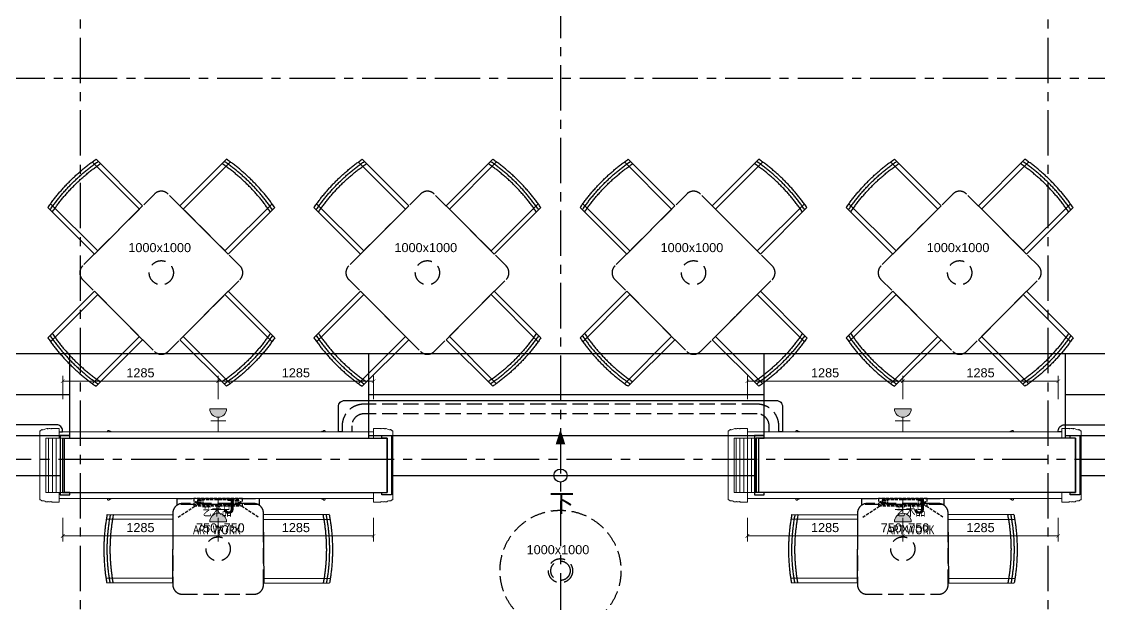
# Model space of a CAD drawing. Header units: millimetres. Extents: x -6033 to 120673, y -4970 to 90533.
# Drawn here: x 52895 to 61806, y 65014 to 69833 of the extents above; entities that cross this region are included whole.
import ezdxf

# ---------------------------------------------------------------- set-up
doc = ezdxf.new("R2010")
doc.units = ezdxf.units.MM
for name, pattern in [('I-AR$0$CENTER', [2, 1.25, -0.25, 0.25, -0.25]), ('I-PLAN$0$ACAD_ISO02W100', [15, 12, -3]), ('I-PLAN$0$CENTER', [2, 1.25, -0.25, 0.25, -0.25]), ('I-PLAN$0$DASH', [0.35, 0.25, -0.1]), ('I-PLAN$0$DASHED', [19.05, 12.7, -6.35]), ('I-PLAN$0$HIDDEN2', [0.1875, 0.125, -0.0625])]:
    doc.linetypes.add(name, pattern=pattern)
doc.layers.get('DefPoints').update_dxf_attribs({"color": 250})
for name, color, linetype, lineweight in [('_ACM-A-ANNO-DIMS', 2, 'Continuous', 18), ('_ACM-A-ANNO-IDEN', 7, 'Continuous', 5), ('_ACM-A-ANNO-TEXT', 7, 'Continuous', 5), ('I-AR$0$GZET_COL_GRID_1-200_轴线', 8, 'I-AR$0$CENTER', 25), ('I-AR$0$I-SCOPE', 252, 'Continuous', 35), ('I-PLAN$0$_ACM-A-WALL-HACH', 251, 'Continuous', 9), ('I-PLAN$0$I-PL-WALL-FHINISH', 73, 'Continuous', 13), ('I-PLAN$0$I-WALL', 6, 'Continuous', 13)]:
    doc.layers.add(name, color=color, linetype=linetype, lineweight=lineweight)
for name, color, linetype in [('I-AR$0$D-BASE-WALL', 4, 'Continuous'), ('I-AR$0$I-stairs', 2, 'Continuous'), ('I-AR$0$I—平面—装饰面层线', 4, 'Continuous'), ('I-PLAN$0$0-建-楼梯', 1, 'Continuous'), ('I-PLAN$0$A-stairs', 2, 'Continuous'), ('I-PLAN$0$FURN', 1, 'Continuous'), ('I-PLAN$0$I-GRID', 252, 'I-PLAN$0$CENTER'), ('I-PLAN$0$I-PL-FURN', 1, 'I-PLAN$0$DASH'), ('I-PLAN$0$I-PL-LIGHT', 1, 'I-PLAN$0$HIDDEN2'), ('I-PLAN$0$ID-TEXT-HEADING-3', 3, 'Continuous'), ('I-PLAN$0$L-ELEV-MARK', 253, 'Continuous'), ('I-PLAN$0$P-平面活动家具', 1, 'Continuous'), ('ISH-Refe1', 50, 'Continuous')]:
    doc.layers.add(name, color=color, linetype=linetype)
doc.styles.add('_ACM-G-NOTES', font='arial.ttf')
doc.styles.add('Arial_B_1', font='arialbd.ttf', dxfattribs={"height": 2.5})
doc.styles.add('HB35Norm', font='ARCHSTYL.SHX', dxfattribs={"width": 0.8, "height": 3.5})
doc.styles.add('I-PLAN$0$Arial', font='ARIALUNI.ttf')
doc.dimstyles.new('_ACM-DIM-A_30', dxfattribs={"dimscale": 30, "dimtxt": 2.5, "dimasz": 1, "dimexe": 1.5, "dimexo": 1, "dimgap": 1, "dimtad": 1, "dimdec": 0, "dimrnd": 5, "dimzin": 1, "dimdsep": 46, "dimtxsty": '_ACM-G-NOTES', "dimblk": 'ARCHTICK', "dimcen": 2.5, "dimclrd": 256, "dimclre": 256, "dimclrt": 256, "dimadec": 3, "dimazin": 0, "dimtfac": 1, "dimtdec": 0, "dimtix": 1, "dimtmove": 0, "dimatfit": 3, "dimldrblk": 'DOTSMALL', "dimfxl": 5, "dimfxlon": 1, "dimlwd": 18, "dimlwe": 18, "dimarcsym": 0})

# ---------------------------------------------------------------- blocks, each defined once
blk = doc.blocks.new('I-AR$0$海龙_1211170131')
at = {"layer": 'I-AR$0$GZET_COL_GRID_1-200_轴线', "ltscale": 300}
for p, q in [((53155, 86275), (53155, 59995)), ((61155, 86275), (61155, 59995)), ((-2225, 65990), (116415, 65990))]:
    blk.add_line(p, q, dxfattribs=at)
blk = doc.blocks.new('I-AR')
at = {"layer": 'I-AR$0$I-SCOPE'}
h = blk.add_hatch(dxfattribs=at)
h.set_pattern_fill('ANSI31', color=256, scale=200)
h.paths.add_polyline_path([(63300, 72640), (66630, 72640), (66630, 70889.4), (90600, 70890), (90600, 66390), (96650, 66390), (96650, 24876.4), (18340, 24876.4), (18340, 66390), (48090, 66390), (48090, 72640), (51400, 72640), (51400, 72649.9), (52869.5, 72649.9), (52869.5, 72640), (55240, 72640), (55240, 72790), (59460, 72790), (59460, 72640), (61830.5, 72640), (61830.5, 72649.9), (63300, 72649.9)], flags=16)
h.paths.add_polyline_path([(7330, 0), (7330, -1770), (11180, -1770), (11180, 0), (18450, 0), (18450, 2900), (27550, 2900), (27550, 18090), (37037.3, 18090), (37037.3, 17350), (96200, 17350), (96200, 18120), (114640, 18120), (114640, 84500), (0, 84500), (0, 0)])
at = {"layer": 'I-AR$0$D-BASE-WALL'}
for p, q in [((53232.5, 66390), (53232.5, 65940)), ((53232.5, 66390), (55917.5, 66390)), ((55917.5, 66390), (55917.5, 65940)), ((58967.5, 66390), (58967.5, 65940)), ((61607.5, 66390), (58967.5, 66390)), ((61607.5, 66390), (61607.5, 65940)), ((53232.5, 65940), (55917.5, 65940)), ((61607.5, 65940), (58967.5, 65940))]:
    blk.add_line(p, q, dxfattribs=at)
at = {"layer": 'I-AR$0$I-stairs'}
for p, q in [((48630, 67090), (66100, 67090)), ((53295, 66390), (53295, 67090)), ((55765, 66390), (55765, 67090)), ((59035, 66390), (59035, 67090)), ((61525, 66390), (61525, 67090)), ((50135, 66750), (53295, 66750)), ((55765, 66750), (59035, 66750)), ((61525, 66750), (64660, 66750)), ((50135, 66410), (53295, 66410)), ((55765, 66410), (59035, 66410)), ((61525, 66410), (64660, 66410)), ((51285, 66080), (53215, 66080)), ((55952.5, 66080), (58955, 66080)), ((61642.5, 66080), (63500, 66080))]:
    blk.add_line(p, q, dxfattribs=at)
at = {"layer": 'I-AR$0$I—平面—装饰面层线'}
for points in [[(53250, 66390), (53295, 66390), (53295, 66410), (53215, 66410), (53215, 65920), (53295, 65920), (53295, 65940), (53250, 65940), (53250, 66390)], [(55917.5, 66390), (55872.5, 66390), (55872.5, 66410), (55952.5, 66410), (55952.5, 65920), (55872.5, 65920), (55872.5, 65940), (55917.5, 65940), (55917.5, 66390)], [(58990, 66390), (59035, 66390), (59035, 66410), (58955, 66410), (58955, 65920), (59035, 65920), (59035, 65940), (58990, 65940), (58990, 66390)], [(61607.5, 66390), (61562.5, 66390), (61562.5, 66410), (61642.5, 66410), (61642.5, 65920), (61562.5, 65920), (61562.5, 65940), (61607.5, 65940), (61607.5, 66390)]]:
    blk.add_lwpolyline(points, dxfattribs=at)
at = {"layer": 'I-AR$0$GZET_COL_GRID_1-200_轴线'}
blk.add_blockref('I-AR$0$海龙_1211170131', (225, 225), dxfattribs=at)
blk = doc.blocks.new('I-PLAN$0$091116-BRASSERIE$0$Floor_03$0$Y_03_Floor$0$3rd-Floor-rest$0$A$C41AE3FBC')
at = {"layer": 'I-PLAN$0$I-PL-FURN', "ltscale": 500}
for p, q in [((-9.62, -6), (-9.62, 15.76)), ((9.62, -6.06), (9.62, 15.7))]:
    blk.add_line(p, q, dxfattribs=at)
blk.add_lwpolyline([(11.12, 15.38), (11.12, -6.06), (-11.12, -6), (-11.12, 15.44)], dxfattribs=at)
for centre, radius, start, end in [((-0.15, -45.9), 62.31, 79.5796, 100.1371), ((-0.15, -45.25), 60.66, 79.2974, 100.4193), ((-0.14, -44.6), 59.02, 78.9991, 100.7176)]:
    blk.add_arc(centre, radius, start, end, dxfattribs=at)
blk = doc.blocks.new('*U525')
at = {"layer": 'I-PLAN$0$I-PL-WALL-FHINISH'}
for points in [[(0, 50), (0, -30), (57, -30, -0.37825), (61.8, -27, 0.623496), (66.5, -25, 0.284819), (90.4, -25, 0.636149), (97.5, -27, 0.282378), (109.8, -26.5, -0.186128), (138.1, -17.9, 0.824383), (144, -16.9), (146.4, -16.9, -0.262247), (150, -13.9), (150, -9.9), (160, -9.9), (160, 559.9), (150, 559.9), (150, 563.9, -0.262247), (146.4, 566.9), (144, 566.9, 0.824383), (138.1, 567.9, -0.186128), (109.8, 576.5, 0.282378), (97.5, 577, 0.636149), (90.4, 575, 0.284819), (66.5, 575, 0.623496), (61.8, 577, -0.37825), (57, 580), (0, 580), (0, 500)], [(1789.5, 50), (1789.5, -30), (1732.5, -30, 0.37825), (1727.7, -27, -0.623496), (1723, -25, -0.284819), (1699.1, -25, -0.636149), (1692, -27, -0.282378), (1679.7, -26.5, 0.186128), (1651.4, -17.9, -0.824383), (1645.5, -16.9), (1643.1, -16.9, 0.262247), (1639.5, -13.9), (1639.5, -9.9), (1629.5, -9.9), (1629.5, 559.9), (1639.5, 559.9), (1639.5, 563.9, 0.262247), (1643.1, 566.9), (1645.5, 566.9, -0.824383), (1651.4, 567.9, 0.186128), (1679.7, 576.5, -0.282378), (1692, 577, -0.636149), (1699.1, 575, -0.284819), (1723, 575, -0.623496), (1727.7, 577, 0.37825), (1732.5, 580), (1789.5, 580), (1789.5, 500)]]:
    blk.add_lwpolyline(points, format="xyb", dxfattribs=at)
blk = doc.blocks.new('*U526')
at = {"layer": 'I-PLAN$0$I-PL-WALL-FHINISH'}
for points in [[(0, 50), (0, -30), (57, -30, -0.37825), (61.8, -27, 0.623496), (66.5, -25, 0.284819), (90.4, -25, 0.636149), (97.5, -27, 0.282378), (109.8, -26.5, -0.186128), (138.1, -17.9, 0.824383), (144, -16.9), (146.4, -16.9, -0.262247), (150, -13.9), (150, -9.9), (160, -9.9), (160, 559.9), (150, 559.9), (150, 563.9, -0.262247), (146.4, 566.9), (144, 566.9, 0.824383), (138.1, 567.9, -0.186128), (109.8, 576.5, 0.282378), (97.5, 577, 0.636149), (90.4, 575, 0.284819), (66.5, 575, 0.623496), (61.8, 577, -0.37825), (57, 580), (0, 580), (0, 500)], [(3090, 50), (3090, -30), (3033, -30, 0.37825), (3028.2, -27, -0.623496), (3023.5, -25, -0.284819), (2999.6, -25, -0.636149), (2992.5, -27, -0.282378), (2980.2, -26.5, 0.186128), (2951.9, -17.9, -0.824383), (2946, -16.9), (2943.6, -16.9, 0.262247), (2940, -13.9), (2940, -9.9), (2930, -9.9), (2930, 559.9), (2940, 559.9), (2940, 563.9, 0.262247), (2943.6, 566.9), (2946, 566.9, -0.824383), (2951.9, 567.9, 0.186128), (2980.2, 576.5, -0.282378), (2992.5, 577, -0.636149), (2999.6, 575, -0.284819), (3023.5, 575, -0.623496), (3028.2, 577, 0.37825), (3033, 580), (3090, 580), (3090, 500)]]:
    blk.add_lwpolyline(points, format="xyb", dxfattribs=at)
blk = doc.blocks.new('*U527')
at = {"layer": 'I-PLAN$0$I-PL-WALL-FHINISH'}
blk.add_lwpolyline([(0, 0), (2600.5, 0)], dxfattribs=at)
for points in [[(205, -1), (200, -1), (200, 0), (205, 0)], [(2395.5, -1), (2400.5, -1), (2400.5, 0), (2395.5, 0)]]:
    blk.add_lwpolyline(points, close=True, dxfattribs=at)
for points in [[(400, 0), (400, -8, -0.320816), (402.7, -10.6), (403.3, -10.6, 0.466827), (414.7, -10.6), (415.3, -10.6, -0.468154), (422.7, -5.5), (423.3, -4.8, 0.645582), (426.7, -4.6), (427.3, -4.6, -0.415157), (430, -3.3), (430, 0)], [(2200.5, 0), (2200.5, -8, 0.320816), (2197.8, -10.6), (2197.2, -10.6, -0.466827), (2185.8, -10.6), (2185.2, -10.6, 0.468154), (2177.8, -5.5), (2177.2, -4.8, -0.645582), (2173.8, -4.6), (2173.2, -4.6, 0.415157), (2170.5, -3.3), (2170.5, 0)]]:
    blk.add_lwpolyline(points, format="xyb", close=True, dxfattribs=at)
blk = doc.blocks.new('I-PLAN$0$海龙工具_镜前灯')
at = {"color": 8, "linetype": 'I-PLAN$0$DASH', "ltscale": 100}
for p, q in [((-331.6, 0.4), (-169.8, 103.5)), ((332, 0.4), (170.2, 103.5))]:
    blk.add_line(p, q, dxfattribs=at)
at = {"color": 8, "linetype": 'I-PLAN$0$DASH', "ltscale": 40}
for p, q in [((-167, 143.5), (-167, 103.5)), ((-162.2, 143.5), (-162.2, 103.5)), ((-154.5, 143.5), (-154.5, 103.5)), ((-143.4, 143.5), (-143.4, 103.5)), ((-127.5, 143.5), (-127.5, 103.5)), ((127.8, 143.5), (127.8, 103.5)), ((143.8, 143.5), (143.8, 103.5)), ((154.9, 143.5), (154.9, 103.5)), ((162.6, 143.5), (162.6, 103.5)), ((167.4, 143.5), (167.4, 103.5))]:
    blk.add_line(p, q, dxfattribs=at)
at = {"linetype": 'I-PLAN$0$DASH', "ltscale": 100}
blk.add_lwpolyline([(-199.8, 93.5), (200.2, 93.5), (200.2, 153.5), (-199.8, 153.5)], close=True, dxfattribs=at)
at = {"color": 8, "linetype": 'I-PLAN$0$DASH', "ltscale": 100}
blk.add_lwpolyline([(-169.8, 103.5), (170.2, 103.5), (170.2, 143.5), (-169.8, 143.5)], close=True, dxfattribs=at)
at = {"color": 8, "linetype": 'I-PLAN$0$DASH', "ltscale": 31.415927}
for centre in [(-184.2, 123.9), (184.6, 123.9)]:
    blk.add_circle(centre, 5, dxfattribs=at)
blk = doc.blocks.new('I-PLAN')
at = {"layer": 'I-PLAN$0$_ACM-A-WALL-HACH'}
h = blk.add_hatch(dxfattribs=at)
h.set_pattern_fill('ANSI31', color=256, scale=10, angle=45)
h.paths.add_polyline_path([(53094.5, 65940), (53232.5, 65940), (53232.5, 66390), (53094.5, 66390)])
h = blk.add_hatch(dxfattribs=at)
h.set_pattern_fill('ANSI31', color=256, scale=10, angle=45)
h.paths.add_polyline_path([(58967.5, 65940), (58785, 65940), (58785, 66390), (58967.5, 66390)])
at = {"layer": 'I-PLAN$0$0-建-楼梯'}
blk.add_lwpolyline([(57350, 66080, 0, 0, 0), (57350, 66461.8, 0, 80, 0), (57350, 66337.1, 0, 0, 0)], format="xyseb", dxfattribs=at)
at = {"layer": 'I-PLAN$0$A-stairs'}
for points in [[(55545, 66440), (55515, 66440), (55515, 66650, -0.414214), (55565, 66700), (59135, 66700, -0.414214), (59185, 66650), (59185, 66440), (59155, 66440)], [(53204.5, 66440), (53234.5, 66440), (53234.5, 66450, 0.414214), (53184.5, 66500), (51435, 66500, 0.414214), (51385, 66450), (51385, 66440), (51415, 66440)], [(61495.5, 66440), (61465.5, 66440), (61465.5, 66450, -0.414214), (61515.5, 66500), (63265, 66500, -0.414214), (63315, 66450), (63315, 66440), (63285, 66440)]]:
    blk.add_lwpolyline(points, format="xyb", dxfattribs=at)
for points in [[(51575, 66080), (53044.5, 66080)], [(55965, 66080), (58735, 66080)], [(61655.5, 66080), (63125, 66080)]]:
    blk.add_lwpolyline(points, dxfattribs=at)
at = {"layer": 'I-PLAN$0$I-GRID', "ltscale": 300}
for points in [[(57350, 74271.9), (57350, 60523.9)], [(47311.1, 69365), (67518.9, 69365)]]:
    blk.add_lwpolyline(points, dxfattribs=at)
at = {"layer": 'I-PLAN$0$I-PL-FURN', "ltscale": 500}
for points in [[(54106.6, 67106.1), (54700.5, 67700.1, 0.414214), (54700.5, 67813.2), (54106.6, 68407.2, 0.414214), (53993.4, 68407.2), (53399.5, 67813.2, 0.414214), (53399.5, 67700.1), (53993.4, 67106.1, 0.414214)], [(56306.6, 67106.1), (56900.5, 67700.1, 0.414214), (56900.5, 67813.2), (56306.6, 68407.2, 0.414214), (56193.4, 68407.2), (55599.5, 67813.2, 0.414214), (55599.5, 67700.1), (56193.4, 67106.1, 0.414214)], [(58506.6, 67106.1), (59100.5, 67700.1, 0.414214), (59100.5, 67813.2), (58506.6, 68407.2, 0.414214), (58393.4, 68407.2), (57799.5, 67813.2, 0.414214), (57799.5, 67700.1), (58393.4, 67106.1, 0.414214)], [(60706.6, 67106.1), (61300.5, 67700.1, 0.414214), (61300.5, 67813.2), (60706.6, 68407.2, 0.414214), (60593.4, 68407.2), (59999.5, 67813.2, 0.414214), (59999.5, 67700.1), (60593.4, 67106.1, 0.414214)], [(54225, 65098.2), (54815, 65098.2, 0.414214), (54895, 65178.2), (54895, 65768.2, 0.414214), (54815, 65848.2), (54225, 65848.2, 0.414214), (54145, 65768.2), (54145, 65178.2, 0.414214)], [(59885, 65098.2), (60475, 65098.2, 0.414214), (60555, 65178.2), (60555, 65768.2, 0.414214), (60475, 65848.2), (59885, 65848.2, 0.414214), (59805, 65768.2), (59805, 65178.2, 0.414214)]]:
    blk.add_lwpolyline(points, format="xyb", close=True, dxfattribs=at)
for points in [[(59155, 66440), (59155, 66490, 0.414214), (58975, 66670), (55725, 66670, 0.414214), (55545, 66490), (55545, 66440)], [(59075, 66440), (59075, 66490, 0.414214), (58975, 66590), (55725, 66590, 0.414214), (55625, 66490), (55625, 66440)]]:
    blk.add_lwpolyline(points, format="xyb", dxfattribs=at)
for points in [[(54860.1, 65840), (54179.9, 65840), (54179.9, 65890), (54860.1, 65890)], [(60520.1, 65840), (59839.9, 65840), (59839.9, 65890), (60520.1, 65890)]]:
    blk.add_lwpolyline(points, close=True, dxfattribs=at)
blk.add_circle((57350, 65292.8), 500, dxfattribs=at)
at = {"layer": 'I-PLAN$0$I-PL-LIGHT', "linetype": 'I-PLAN$0$DASHED', "ltscale": 10}
for centre, radius in [((54050, 67756.6), 100), ((56250, 67756.6), 100), ((58450, 67756.6), 100), ((60650, 67756.6), 100), ((54520, 65473.2), 100), ((60180, 65473.2), 100), ((57350, 65292.8), 100), ((57350, 65292.8), 80)]:
    blk.add_circle(centre, radius, dxfattribs=at)
at = {"layer": 'I-PLAN$0$I-WALL'}
for points in [[(53094.5, 65940), (53232.5, 65940), (53232.5, 66390), (53094.5, 66390)], [(58967.5, 65940), (58785, 65940), (58785, 66390), (58967.5, 66390)]]:
    blk.add_lwpolyline(points, close=True, dxfattribs=at)
at = {"layer": 'I-PLAN$0$L-ELEV-MARK'}
blk.add_circle((57350, 66080), 53.9, dxfattribs=at)
at = {"layer": 'I-PLAN$0$I-PL-LIGHT', "linetype": 'I-PLAN$0$DASHED', "ltscale": 10}
for p in [(54519.8, 65736.5), (60179.8, 65736.5)]:
    blk.add_blockref('I-PLAN$0$海龙工具_镜前灯', p, dxfattribs=at)
at = {"layer": 'I-PLAN$0$I-PL-WALL-FHINISH'}
for name, p in [('*U525', (51415, 65890)), ('*U526', (55805, 65890)), ('*U527', (53204.5, 65890))]:
    blk.add_blockref(name, p, dxfattribs=at)
at = {"layer": 'I-PLAN$0$I-PL-WALL-FHINISH', "xscale": -1, "rotation": 180}
blk.add_blockref('*U527', (53204.5, 66440), dxfattribs=at)
at = {"layer": 'I-PLAN$0$I-PL-WALL-FHINISH', "rotation": 180}
blk.add_blockref('*U527', (61495.5, 66440), dxfattribs=at)
at = {"layer": 'I-PLAN$0$I-PL-WALL-FHINISH', "xscale": -1}
for name, p in [('*U525', (63285, 65890)), ('*U527', (61495.5, 65890))]:
    blk.add_blockref(name, p, dxfattribs=at)
at = {"layer": 'I-PLAN$0$P-平面活动家具'}
for p, xscale, yscale, zscale, rotation in [((53588.2, 68218.4), -25.39999999990687, 25.39999999990687, 25.39999999990687, 45), ((54511.8, 68218.4), 25.39999999990687, 25.39999999990687, 25.39999999990687, 315), ((55788.2, 68218.4), -25.39999999990687, 25.39999999990687, 25.39999999990687, 45), ((56711.8, 68218.4), 25.39999999990687, 25.39999999990687, 25.39999999990687, 315), ((57988.2, 68218.4), -25.39999999990687, 25.39999999990687, 25.39999999990687, 45), ((58911.8, 68218.4), 25.39999999990687, 25.39999999990687, 25.39999999990687, 315), ((60188.2, 68218.4), -25.39999999990687, 25.39999999990687, 25.39999999990687, 45), ((61111.8, 68218.4), 25.39999999990687, 25.39999999990687, 25.39999999990687, 315), ((53588.2, 67294.8), 25.39999999990687, 25.39999999990687, 25.39999999990687, 135), ((54511.8, 67294.8), -25.39999999990687, 25.39999999990687, 25.39999999990687, 225), ((55788.2, 67294.8), 25.39999999990687, 25.39999999990687, 25.39999999990687, 135), ((56711.8, 67294.8), -25.39999999990687, 25.39999999990687, 25.39999999990687, 225), ((57988.2, 67294.8), 25.39999999990687, 25.39999999990687, 25.39999999990687, 135), ((58911.8, 67294.8), -25.39999999990687, 25.39999999990687, 25.39999999990687, 225), ((60188.2, 67294.8), 25.39999999990687, 25.39999999990687, 25.39999999990687, 135), ((61111.8, 67294.8), -25.39999999990687, 25.39999999990687, 25.39999999990687, 225), ((53991.9, 65473.6), 25.39999999990686, 25.39999999990686, 25.39999999990686, 89.85835853881424), ((55048.1, 65473.6), -25.39999999990686, 25.39999999990686, 25.39999999990687, 270.1416414611858), ((59651.9, 65473.6), 25.39999999990686, 25.39999999990686, 25.39999999990686, 89.85835853881424), ((60708.1, 65473.6), -25.39999999990686, 25.39999999990686, 25.39999999990687, 270.1416414611858)]:
    blk.add_blockref('I-PLAN$0$091116-BRASSERIE$0$Floor_03$0$Y_03_Floor$0$3rd-Floor-rest$0$A$C41AE3FBC', p, dxfattribs=dict(at, xscale=xscale, yscale=yscale, zscale=zscale, rotation=rotation))
at = {"layer": 'I-PLAN$0$FURN', "linetype": 'I-PLAN$0$ACAD_ISO02W100', "char_height": 75, "attachment_point": 1, "style": 'I-PLAN$0$Arial'}
for s, insert in [('{\\fArial Unicode MS|b0|i0|c134|p34;1000x}1000', (53777.4, 68001.9)), ('{\\fArial Unicode MS|b0|i0|c134|p34;1000x}1000', (55977.4, 68001.9)), ('{\\fArial Unicode MS|b0|i0|c134|p34;1000x}1000', (58177.4, 68001.9)), ('{\\fArial Unicode MS|b0|i0|c134|p34;1000x}1000', (60377.4, 68001.9)), ('750x750', (54337.2, 65684.7)), ('750x750', (59997.2, 65684.7)), ('1000{\\fArial Unicode MS|b0|i0|c134|p34;x}1000', (57069.8, 65504.3))]:
    blk.add_mtext_dynamic_manual_height_columns(s, width=181404.2, gutter_width=600, heights=[131.5], dxfattribs=dict(at, insert=insert))
at = {"layer": 'I-PLAN$0$ID-TEXT-HEADING-3', "style": 'I-PLAN$0$Arial'}
blk.add_text('下', height=150, dxfattribs=at).set_placement((57258.8, 65777.6))
blk = doc.blocks.new('A$C506d7063')
at = {"layer": '_ACM-A-ANNO-IDEN'}
h = blk.add_hatch(color=256, dxfattribs=at)
edge = h.paths.add_edge_path()
edge.add_arc((0, 3.84), 1.39, 180, 360)
edge.add_line((1.39, 3.84), (-1.39, 3.84))
for p, q in [((1.39, 3.84), (-1.39, 3.84)), ((1.25, 1.83), (-1.22, 1.83)), ((0, 0), (0, 2.45))]:
    blk.add_line(p, q, dxfattribs=at)
blk.add_arc((0, 3.84), 1.39, 180, 0, dxfattribs=at)
blk = doc.blocks.new('_ArchTick')
at = {"color": 2, "linetype": 'ByBlock', "const_width": 0.15}
blk.add_lwpolyline([(-0.5, -0.5), (0.5, 0.5)], dxfattribs=at)
blk = doc.blocks.new('*D112')
at = {"layer": '_ACM-A-ANNO-DIMS', "lineweight": 18, "transparency": 16777216}
for p, q in [((53235, 65730.7), (53235, 65535.7)), ((54520, 65730.7), (54520, 65535.7)), ((54520, 65580.7), (53235, 65580.7))]:
    blk.add_line(p, q, dxfattribs=at)
at = {"layer": 'DefPoints', "color": 0, "transparency": 16777216}
for p in [(53235, 65890), (54520, 65890), (53235, 65580.7)]:
    blk.add_point(p, dxfattribs=at)
at = {"layer": '_ACM-A-ANNO-DIMS', "lineweight": 18, "transparency": 16777216, "xscale": 30, "yscale": 30, "zscale": 30, "rotation": 180}
blk.add_blockref('_ArchTick', (53235, 65580.7), dxfattribs=at)
at = {"layer": '_ACM-A-ANNO-DIMS', "lineweight": 18, "transparency": 16777216, "xscale": 30, "yscale": 30, "zscale": 30}
blk.add_blockref('_ArchTick', (54520, 65580.7), dxfattribs=at)
at = {"layer": '_ACM-A-ANNO-DIMS', "transparency": 16777216, "insert": (53877.5, 65649), "char_height": 75, "attachment_point": 5, "style": '_ACM-G-NOTES'}
blk.add_mtext('1285', dxfattribs=at)
blk = doc.blocks.new('_DotSmall')
at = {"color": 0, "linetype": 'ByBlock', "const_width": 0.5}
blk.add_lwpolyline([(-0.0625, 0, 1), (0.0625, 0, 1)], format="xyb", close=True, dxfattribs=at)
blk = doc.blocks.new('*D113')
at = {"layer": '_ACM-A-ANNO-DIMS', "lineweight": 18, "transparency": 16777216}
for p, q in [((54520, 65730.7), (54520, 65535.7)), ((55805, 65730.7), (55805, 65535.7)), ((55805, 65580.7), (54520, 65580.7))]:
    blk.add_line(p, q, dxfattribs=at)
at = {"layer": 'DefPoints', "color": 0, "transparency": 16777216}
for p in [(54520, 65890), (55805, 65890), (54520, 65580.7)]:
    blk.add_point(p, dxfattribs=at)
at = {"layer": '_ACM-A-ANNO-DIMS', "lineweight": 18, "transparency": 16777216, "xscale": 30, "yscale": 30, "zscale": 30, "rotation": 180}
blk.add_blockref('_ArchTick', (54520, 65580.7), dxfattribs=at)
at = {"layer": '_ACM-A-ANNO-DIMS', "lineweight": 18, "transparency": 16777216, "xscale": 30, "yscale": 30, "zscale": 30}
blk.add_blockref('_ArchTick', (55805, 65580.7), dxfattribs=at)
at = {"layer": '_ACM-A-ANNO-DIMS', "transparency": 16777216, "insert": (55162.5, 65649), "char_height": 75, "attachment_point": 5, "style": '_ACM-G-NOTES'}
blk.add_mtext('1285', dxfattribs=at)
blk = doc.blocks.new('*D114')
at = {"layer": '_ACM-A-ANNO-DIMS', "lineweight": 18, "transparency": 16777216}
for p, q in [((58895, 65730.7), (58895, 65535.7)), ((60180, 65730.7), (60180, 65535.7)), ((60180, 65580.7), (58895, 65580.7))]:
    blk.add_line(p, q, dxfattribs=at)
at = {"layer": 'DefPoints', "color": 0, "transparency": 16777216}
for p in [(58895, 65890), (60180, 65890), (58895, 65580.7)]:
    blk.add_point(p, dxfattribs=at)
at = {"layer": '_ACM-A-ANNO-DIMS', "lineweight": 18, "transparency": 16777216, "xscale": 30, "yscale": 30, "zscale": 30, "rotation": 180}
blk.add_blockref('_ArchTick', (58895, 65580.7), dxfattribs=at)
at = {"layer": '_ACM-A-ANNO-DIMS', "lineweight": 18, "transparency": 16777216, "xscale": 30, "yscale": 30, "zscale": 30}
blk.add_blockref('_ArchTick', (60180, 65580.7), dxfattribs=at)
at = {"layer": '_ACM-A-ANNO-DIMS', "transparency": 16777216, "insert": (59537.5, 65649), "char_height": 75, "attachment_point": 5, "style": '_ACM-G-NOTES'}
blk.add_mtext('1285', dxfattribs=at)
blk = doc.blocks.new('*D115')
at = {"layer": '_ACM-A-ANNO-DIMS', "lineweight": 18, "transparency": 16777216}
for p, q in [((60180, 65730.7), (60180, 65535.7)), ((61465, 65730.7), (61465, 65535.7)), ((61465, 65580.7), (60180, 65580.7))]:
    blk.add_line(p, q, dxfattribs=at)
at = {"layer": 'DefPoints', "color": 0, "transparency": 16777216}
for p in [(60180, 65890), (61465, 65890), (60180, 65580.7)]:
    blk.add_point(p, dxfattribs=at)
at = {"layer": '_ACM-A-ANNO-DIMS', "lineweight": 18, "transparency": 16777216, "xscale": 30, "yscale": 30, "zscale": 30, "rotation": 180}
blk.add_blockref('_ArchTick', (60180, 65580.7), dxfattribs=at)
at = {"layer": '_ACM-A-ANNO-DIMS', "lineweight": 18, "transparency": 16777216, "xscale": 30, "yscale": 30, "zscale": 30}
blk.add_blockref('_ArchTick', (61465, 65580.7), dxfattribs=at)
at = {"layer": '_ACM-A-ANNO-DIMS', "transparency": 16777216, "insert": (60822.5, 65649), "char_height": 75, "attachment_point": 5, "style": '_ACM-G-NOTES'}
blk.add_mtext('1285', dxfattribs=at)
blk = doc.blocks.new('*D123')
at = {"layer": '_ACM-A-ANNO-DIMS', "lineweight": 18, "transparency": 16777216}
for p, q in [((53235, 66710.4), (53235, 66905.4)), ((54520, 66860.4), (53235, 66860.4)), ((54520, 66710.4), (54520, 66905.4))]:
    blk.add_line(p, q, dxfattribs=at)
at = {"layer": 'DefPoints', "color": 0, "transparency": 16777216}
for p in [(53235, 66860.4), (53235, 66440), (54520, 66440)]:
    blk.add_point(p, dxfattribs=at)
at = {"layer": '_ACM-A-ANNO-DIMS', "lineweight": 18, "transparency": 16777216, "xscale": 30, "yscale": 30, "zscale": 30, "rotation": 180}
blk.add_blockref('_ArchTick', (53235, 66860.4), dxfattribs=at)
at = {"layer": '_ACM-A-ANNO-DIMS', "lineweight": 18, "transparency": 16777216, "xscale": 30, "yscale": 30, "zscale": 30}
blk.add_blockref('_ArchTick', (54520, 66860.4), dxfattribs=at)
at = {"layer": '_ACM-A-ANNO-DIMS', "transparency": 16777216, "insert": (53877.5, 66928.7), "char_height": 75, "attachment_point": 5, "style": '_ACM-G-NOTES'}
blk.add_mtext('1285', dxfattribs=at)
blk = doc.blocks.new('*D124')
at = {"layer": '_ACM-A-ANNO-DIMS', "lineweight": 18, "transparency": 16777216}
for p, q in [((54520, 66710.4), (54520, 66905.4)), ((55805, 66860.4), (54520, 66860.4)), ((55805, 66710.4), (55805, 66905.4))]:
    blk.add_line(p, q, dxfattribs=at)
at = {"layer": 'DefPoints', "color": 0, "transparency": 16777216}
for p in [(54520, 66860.4), (54520, 66440), (55805, 66440)]:
    blk.add_point(p, dxfattribs=at)
at = {"layer": '_ACM-A-ANNO-DIMS', "lineweight": 18, "transparency": 16777216, "xscale": 30, "yscale": 30, "zscale": 30, "rotation": 180}
blk.add_blockref('_ArchTick', (54520, 66860.4), dxfattribs=at)
at = {"layer": '_ACM-A-ANNO-DIMS', "lineweight": 18, "transparency": 16777216, "xscale": 30, "yscale": 30, "zscale": 30}
blk.add_blockref('_ArchTick', (55805, 66860.4), dxfattribs=at)
at = {"layer": '_ACM-A-ANNO-DIMS', "transparency": 16777216, "insert": (55162.5, 66928.7), "char_height": 75, "attachment_point": 5, "style": '_ACM-G-NOTES'}
blk.add_mtext('1285', dxfattribs=at)
blk = doc.blocks.new('*D121')
at = {"layer": '_ACM-A-ANNO-DIMS', "lineweight": 18, "transparency": 16777216}
for p, q in [((58895, 66710.4), (58895, 66905.4)), ((60180, 66860.4), (58895, 66860.4)), ((60180, 66710.4), (60180, 66905.4))]:
    blk.add_line(p, q, dxfattribs=at)
at = {"layer": 'DefPoints', "color": 0, "transparency": 16777216}
for p in [(58895, 66860.4), (58895, 66440), (60180, 66440)]:
    blk.add_point(p, dxfattribs=at)
at = {"layer": '_ACM-A-ANNO-DIMS', "lineweight": 18, "transparency": 16777216, "xscale": 30, "yscale": 30, "zscale": 30, "rotation": 180}
blk.add_blockref('_ArchTick', (58895, 66860.4), dxfattribs=at)
at = {"layer": '_ACM-A-ANNO-DIMS', "lineweight": 18, "transparency": 16777216, "xscale": 30, "yscale": 30, "zscale": 30}
blk.add_blockref('_ArchTick', (60180, 66860.4), dxfattribs=at)
at = {"layer": '_ACM-A-ANNO-DIMS', "transparency": 16777216, "insert": (59537.5, 66928.7), "char_height": 75, "attachment_point": 5, "style": '_ACM-G-NOTES'}
blk.add_mtext('1285', dxfattribs=at)
blk = doc.blocks.new('*D122')
at = {"layer": '_ACM-A-ANNO-DIMS', "lineweight": 18, "transparency": 16777216}
for p, q in [((60180, 66710.4), (60180, 66905.4)), ((61465, 66860.4), (60180, 66860.4)), ((61465, 66710.4), (61465, 66905.4))]:
    blk.add_line(p, q, dxfattribs=at)
at = {"layer": 'DefPoints', "color": 0, "transparency": 16777216}
for p in [(60180, 66860.4), (60180, 66440), (61465, 66440)]:
    blk.add_point(p, dxfattribs=at)
at = {"layer": '_ACM-A-ANNO-DIMS', "lineweight": 18, "transparency": 16777216, "xscale": 30, "yscale": 30, "zscale": 30, "rotation": 180}
blk.add_blockref('_ArchTick', (60180, 66860.4), dxfattribs=at)
at = {"layer": '_ACM-A-ANNO-DIMS', "lineweight": 18, "transparency": 16777216, "xscale": 30, "yscale": 30, "zscale": 30}
blk.add_blockref('_ArchTick', (61465, 66860.4), dxfattribs=at)
at = {"layer": '_ACM-A-ANNO-DIMS', "transparency": 16777216, "insert": (60822.5, 66928.7), "char_height": 75, "attachment_point": 5, "style": '_ACM-G-NOTES'}
blk.add_mtext('1285', dxfattribs=at)

msp = doc.modelspace()

# ---------------------------------------------------------------- block references
for name in ['I-AR', 'I-PLAN']:
    msp.add_blockref(name, (0, 0))
at = {"yscale": 49.99999999999999, "zscale": 49.99999999999999}
for p, xscale in [((54520, 66440), 49.99999999999999), ((60180, 66440), -49.99999999999999)]:
    msp.add_blockref('A$C506d7063', p, dxfattribs=dict(at, xscale=xscale))
at = {"yscale": 49.99999999999999, "zscale": 49.99999999999999, "rotation": 180}
for p, xscale in [((54520, 65890), -49.99999999999999), ((60180, 65890), 49.99999999999999)]:
    msp.add_blockref('A$C506d7063', p, dxfattribs=dict(at, xscale=xscale))

# ---------------------------------------------------------------- texts
at = {"layer": '_ACM-A-ANNO-TEXT', "lineweight": 13, "char_height": 125, "width": 116.245, "attachment_point": 1, "style": 'Arial_B_1'}
for insert in [(54562.6, 65890), (60270.1, 65890)]:
    msp.add_mtext('\\fArial|b1|i0|c134|p34|;J', dxfattribs=dict(at, insert=insert))
at = {"layer": 'ISH-Refe1', "char_height": 75, "width": 46239.708, "attachment_point": 2, "style": 'HB35Norm'}
for s, insert in [('{\\fMicrosoft YaHei|b0|i0|c134|p34;艺术品}', (54508.6, 65823.8)), ('{\\fMicrosoft YaHei|b0|i0|c134|p34;艺术品}', (60243.9, 65823.8)), ('{\\fMicrosoft YaHei|b0|i0|c134|p34;ART WORK}', (54508.6, 65669.1)), ('{\\fMicrosoft YaHei|b0|i0|c134|p34;ART WORK}', (60243.9, 65669.1))]:
    msp.add_mtext(s, dxfattribs=dict(at, insert=insert))

# ---------------------------------------------------------------- dimensions: what is measured, and where the dimension line sits
at = {"layer": '_ACM-A-ANNO-DIMS'}
for base, p1, p2, picture, middle in [((53235, 66860.4), (54520, 66440), (53235, 66440), '*D123', (53877.5, 66928.7)), ((54520, 66860.4), (55805, 66440), (54520, 66440), '*D124', (55162.5, 66928.7)), ((58895, 66860.4), (60180, 66440), (58895, 66440), '*D121', (59537.5, 66928.7)), ((60180, 66860.4), (61465, 66440), (60180, 66440), '*D122', (60822.5, 66928.7)), ((53235, 65580.7), (54520, 65890), (53235, 65890), '*D112', (53877.5, 65649)), ((54520, 65580.7), (55805, 65890), (54520, 65890), '*D113', (55162.5, 65649)), ((58895, 65580.7), (60180, 65890), (58895, 65890), '*D114', (59537.5, 65649)), ((60180, 65580.7), (61465, 65890), (60180, 65890), '*D115', (60822.5, 65649))]:
    dim = msp.add_linear_dim(base=base, p1=p1, p2=p2, dimstyle='_ACM-DIM-A_30', override={"dimzin": 8}, dxfattribs=at)
    dim.commit()
    dim.dimension.update_dxf_attribs({"geometry": picture, "text_midpoint": middle})

doc.saveas('drawing.dxf')
